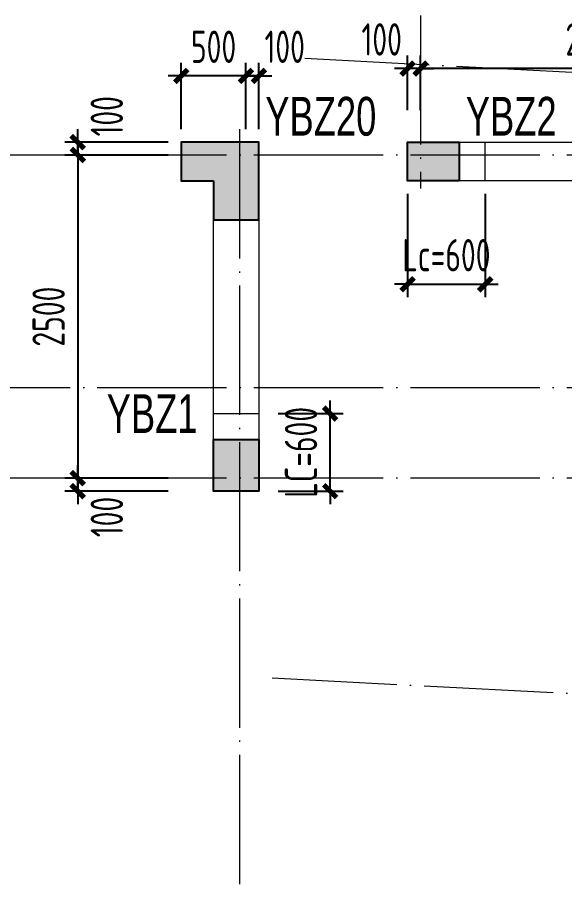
# Model space of a CAD drawing. Extents: x 5874492 to 7194610, y -939842 to -279257.
# Drawn here: x 6322928 to 6327159, y -471418 to -464724 of the extents above; entities that cross this region are included whole.
import ezdxf

# ---------------------------------------------------------------- set-up
doc = ezdxf.new("R2010")
doc.units = 0
doc.header["$LTSCALE"] = 1000
doc.linetypes.add('DOTE', pattern=[2.42, 2, -0.2, 0.02, -0.2])
for name, color, linetype, lineweight in [('A-轴线-塔楼', 1, 'DOTE', 9), ('S-基础-HATCH', 251, 'Continuous', 20), ('S-墙柱-DIM', 3, 'Continuous', 20), ('S-墙柱-Lc填充', 8, 'Continuous', 20), ('S-墙柱-WALL', 6, 'Continuous', 20), ('S-轴网-轴线', 1, 'DOTE', 9), ('S-通用-TEXT', 7, 'Continuous', 20)]:
    doc.layers.add(name, color=color, linetype=linetype, lineweight=lineweight)
doc.layers.add('COLU_TH', color=5, linetype='Continuous')
doc.styles.add('BW_Dim', font='Bweng.shx', dxfattribs={"width": 0.7, "bigfont": 'hztxt.shx'})
doc.styles.add('TSSD_Dimension', font='tssdeng.shx', dxfattribs={"width": 0.7, "bigfont": 'tssdchn.shx'})
doc.dimstyles.new('TSSD_100_100', dxfattribs={"dimtxt": 250, "dimasz": 100, "dimexe": 100, "dimexo": 100, "dimgap": 100, "dimtad": 1, "dimdec": 0, "dimzin": 0, "dimdsep": 46, "dimtxsty": 'TSSD_Dimension', "dimblk": 'ARCHTICK', "dimcen": 0, "dimdle": 100, "dimclrt": 7, "dimadec": 0, "dimazin": 0, "dimtfac": 1, "dimtdec": 0, "dimtix": 1, "dimtmove": 2, "dimatfit": 0, "dimfxl": 0, "dimtolj": 1, "dimtzin": 0, "dimarcsym": 0})

# ---------------------------------------------------------------- blocks, each defined once
blk = doc.blocks.new('_ArchTick')
at = {"color": 0, "linetype": 'ByBlock', "const_width": 0.4}
blk.add_lwpolyline([(-0.5, -0.5), (0.5, 0.5)], dxfattribs=at)
blk = doc.blocks.new('*D1963')
at = {"layer": 'Defpoints', "color": 0, "transparency": 16777216}
for p in [(6325944.5, -465120), (6325944.5, -465542.8), (6326044.5, -465542.8)]:
    blk.add_point(p, dxfattribs=at)
at = {"layer": 'S-墙柱-DIM', "color": 0, "lineweight": -2, "transparency": 16777216}
for p, q in [((6325944.5, -465442.8), (6325944.5, -465020)), ((6326044.5, -465442.8), (6326044.5, -465020)), ((6325944.5, -465120), (6325844.5, -465120)), ((6326044.5, -465120), (6325944.5, -465120)), ((6326044.5, -465120), (6326144.5, -465120))]:
    blk.add_line(p, q, dxfattribs=at)
at = {"layer": 'S-墙柱-DIM', "color": 0, "lineweight": -2, "transparency": 16777216, "xscale": 100, "yscale": 100, "zscale": 100}
blk.add_blockref('_ArchTick', (6325944.5, -465120), dxfattribs=at)
at = {"layer": 'S-墙柱-DIM', "color": 0, "lineweight": -2, "transparency": 16777216, "xscale": 100, "yscale": 100, "zscale": 100, "rotation": 180}
blk.add_blockref('_ArchTick', (6326044.5, -465120), dxfattribs=at)
at = {"layer": 'S-墙柱-DIM', "color": 7, "transparency": 16777216, "insert": (6325744.5, -464895), "char_height": 250, "attachment_point": 5, "style": 'TSSD_Dimension'}
blk.add_mtext('\\A1;100', dxfattribs=at)
blk = doc.blocks.new('*D1964')
at = {"layer": 'Defpoints', "color": 0, "transparency": 16777216}
for p in [(6326044.5, -465120), (6326044.5, -465542.8), (6328744.5, -465542.8)]:
    blk.add_point(p, dxfattribs=at)
at = {"layer": 'S-墙柱-DIM', "color": 0, "lineweight": -2, "transparency": 16777216}
for p, q in [((6326044.5, -465442.8), (6326044.5, -465020)), ((6328744.5, -465442.8), (6328744.5, -465020)), ((6328844.5, -465120), (6325944.5, -465120))]:
    blk.add_line(p, q, dxfattribs=at)
at = {"layer": 'S-墙柱-DIM', "color": 0, "lineweight": -2, "transparency": 16777216, "xscale": 100, "yscale": 100, "zscale": 100, "rotation": 180}
blk.add_blockref('_ArchTick', (6326044.5, -465120), dxfattribs=at)
at = {"layer": 'S-墙柱-DIM', "color": 0, "lineweight": -2, "transparency": 16777216, "xscale": 100, "yscale": 100, "zscale": 100}
blk.add_blockref('_ArchTick', (6328744.5, -465120), dxfattribs=at)
at = {"layer": 'S-墙柱-DIM', "color": 7, "transparency": 16777216, "insert": (6327394.5, -464895), "char_height": 250, "attachment_point": 5, "style": 'TSSD_Dimension'}
blk.add_mtext('\\A1;2700', dxfattribs=at)
blk = doc.blocks.new('*D1969')
at = {"layer": 'Defpoints', "color": 0, "transparency": 16777216}
for p in [(6323394.5, -468289.2), (6324194.5, -468289.2), (6324194.5, -468389.2)]:
    blk.add_point(p, dxfattribs=at)
at = {"layer": 'S-墙柱-DIM', "color": 0, "lineweight": -2, "transparency": 16777216}
for p, q in [((6323394.5, -468289.2), (6323394.5, -468189.2)), ((6324094.5, -468289.2), (6323294.5, -468289.2)), ((6323394.5, -468389.2), (6323394.5, -468289.2)), ((6324094.5, -468389.2), (6323294.5, -468389.2)), ((6323394.5, -468389.2), (6323394.5, -468489.2))]:
    blk.add_line(p, q, dxfattribs=at)
at = {"layer": 'S-墙柱-DIM', "color": 0, "lineweight": -2, "transparency": 16777216, "xscale": 100, "yscale": 100, "zscale": 100}
for p, rotation in [((6323394.5, -468289.2), 270), ((6323394.5, -468389.2), 90)]:
    blk.add_blockref('_ArchTick', p, dxfattribs=dict(at, rotation=rotation))
at = {"layer": 'S-墙柱-DIM', "color": 7, "transparency": 16777216, "insert": (6323619.5, -468589.2), "char_height": 250, "attachment_point": 5, "rotation": 90, "style": 'TSSD_Dimension'}
blk.add_mtext('\\A1;100', dxfattribs=at)
blk = doc.blocks.new('*D1970')
at = {"layer": 'Defpoints', "color": 0, "transparency": 16777216}
for p in [(6324194.5, -465789.2), (6323394.5, -468289.2), (6324194.5, -468289.2)]:
    blk.add_point(p, dxfattribs=at)
at = {"layer": 'S-墙柱-DIM', "color": 0, "lineweight": -2, "transparency": 16777216}
for p, q in [((6323394.5, -465689.2), (6323394.5, -468389.2)), ((6324094.5, -465789.2), (6323294.5, -465789.2)), ((6324094.5, -468289.2), (6323294.5, -468289.2))]:
    blk.add_line(p, q, dxfattribs=at)
at = {"layer": 'S-墙柱-DIM', "color": 0, "lineweight": -2, "transparency": 16777216, "xscale": 100, "yscale": 100, "zscale": 100}
for p, rotation in [((6323394.5, -465789.2), 90), ((6323394.5, -468289.2), 270)]:
    blk.add_blockref('_ArchTick', p, dxfattribs=dict(at, rotation=rotation))
at = {"layer": 'S-墙柱-DIM', "color": 7, "transparency": 16777216, "insert": (6323169.5, -467039.2), "char_height": 250, "attachment_point": 5, "rotation": 90, "style": 'TSSD_Dimension'}
blk.add_mtext('\\A1;2500', dxfattribs=at)
blk = doc.blocks.new('*D1971')
at = {"layer": 'Defpoints', "color": 0, "transparency": 16777216}
for p in [(6323394.5, -465689.2), (6324194.5, -465689.2), (6324194.5, -465789.2)]:
    blk.add_point(p, dxfattribs=at)
at = {"layer": 'S-墙柱-DIM', "color": 0, "lineweight": -2, "transparency": 16777216}
for p, q in [((6323394.5, -465689.2), (6323394.5, -465589.2)), ((6324094.5, -465689.2), (6323294.5, -465689.2)), ((6323394.5, -465789.2), (6323394.5, -465689.2)), ((6324094.5, -465789.2), (6323294.5, -465789.2)), ((6323394.5, -465789.2), (6323394.5, -465889.2))]:
    blk.add_line(p, q, dxfattribs=at)
at = {"layer": 'S-墙柱-DIM', "color": 0, "lineweight": -2, "transparency": 16777216, "xscale": 100, "yscale": 100, "zscale": 100}
for p, rotation in [((6323394.5, -465689.2), 270), ((6323394.5, -465789.2), 90)]:
    blk.add_blockref('_ArchTick', p, dxfattribs=dict(at, rotation=rotation))
at = {"layer": 'S-墙柱-DIM', "color": 7, "transparency": 16777216, "insert": (6323619.5, -465489.2), "char_height": 250, "attachment_point": 5, "rotation": 90, "style": 'TSSD_Dimension'}
blk.add_mtext('\\A1;100', dxfattribs=at)
blk = doc.blocks.new('*D1972')
at = {"layer": 'Defpoints', "color": 0, "transparency": 16777216}
for p in [(6324694.5, -465176.7), (6324694.5, -465689.2), (6324794.5, -465689.2)]:
    blk.add_point(p, dxfattribs=at)
at = {"layer": 'S-墙柱-DIM', "color": 0, "lineweight": -2, "transparency": 16777216}
for p, q in [((6324694.5, -465589.2), (6324694.5, -465076.7)), ((6324794.5, -465589.2), (6324794.5, -465076.7)), ((6324694.5, -465176.7), (6324594.5, -465176.7)), ((6324794.5, -465176.7), (6324694.5, -465176.7)), ((6324794.5, -465176.7), (6324894.5, -465176.7))]:
    blk.add_line(p, q, dxfattribs=at)
at = {"layer": 'S-墙柱-DIM', "color": 0, "lineweight": -2, "transparency": 16777216, "xscale": 100, "yscale": 100, "zscale": 100}
blk.add_blockref('_ArchTick', (6324694.5, -465176.7), dxfattribs=at)
at = {"layer": 'S-墙柱-DIM', "color": 0, "lineweight": -2, "transparency": 16777216, "xscale": 100, "yscale": 100, "zscale": 100, "rotation": 180}
blk.add_blockref('_ArchTick', (6324794.5, -465176.7), dxfattribs=at)
at = {"layer": 'S-墙柱-DIM', "color": 7, "transparency": 16777216, "insert": (6324994.5, -464951.7), "char_height": 250, "attachment_point": 5, "style": 'TSSD_Dimension'}
blk.add_mtext('\\A1;100', dxfattribs=at)
blk = doc.blocks.new('*D1973')
at = {"layer": 'Defpoints', "color": 0, "transparency": 16777216}
for p in [(6324194.5, -465176.7), (6324194.5, -465689.2), (6324694.5, -465689.2)]:
    blk.add_point(p, dxfattribs=at)
at = {"layer": 'S-墙柱-DIM', "color": 0, "lineweight": -2, "transparency": 16777216}
for p, q in [((6324194.5, -465589.2), (6324194.5, -465076.7)), ((6324694.5, -465589.2), (6324694.5, -465076.7)), ((6324194.5, -465176.7), (6324094.5, -465176.7)), ((6324694.5, -465176.7), (6324194.5, -465176.7)), ((6324694.5, -465176.7), (6324794.5, -465176.7))]:
    blk.add_line(p, q, dxfattribs=at)
at = {"layer": 'S-墙柱-DIM', "color": 0, "lineweight": -2, "transparency": 16777216, "xscale": 100, "yscale": 100, "zscale": 100}
blk.add_blockref('_ArchTick', (6324194.5, -465176.7), dxfattribs=at)
at = {"layer": 'S-墙柱-DIM', "color": 0, "lineweight": -2, "transparency": 16777216, "xscale": 100, "yscale": 100, "zscale": 100, "rotation": 180}
blk.add_blockref('_ArchTick', (6324694.5, -465176.7), dxfattribs=at)
at = {"layer": 'S-墙柱-DIM', "color": 7, "transparency": 16777216, "insert": (6324444.5, -464951.7), "char_height": 250, "attachment_point": 5, "style": 'TSSD_Dimension'}
blk.add_mtext('\\A1;500', dxfattribs=at)
blk = doc.blocks.new('*D1993')
at = {"layer": 'Defpoints', "color": 0, "transparency": 16777216}
for p in [(6325944.5, -465989.2), (6326544.5, -465989.2), (6326544.5, -466789.2)]:
    blk.add_point(p, dxfattribs=at)
at = {"layer": 'S-墙柱-DIM', "color": 0, "lineweight": -2, "transparency": 16777216}
for p, q in [((6325944.5, -466089.2), (6325944.5, -466889.2)), ((6326544.5, -466089.2), (6326544.5, -466889.2)), ((6325944.5, -466789.2), (6325844.5, -466789.2)), ((6325944.5, -466789.2), (6326544.5, -466789.2)), ((6326544.5, -466789.2), (6326644.5, -466789.2))]:
    blk.add_line(p, q, dxfattribs=at)
at = {"layer": 'S-墙柱-DIM', "color": 0, "lineweight": -2, "transparency": 16777216, "xscale": 100, "yscale": 100, "zscale": 100}
blk.add_blockref('_ArchTick', (6325944.5, -466789.2), dxfattribs=at)
at = {"layer": 'S-墙柱-DIM', "color": 0, "lineweight": -2, "transparency": 16777216, "xscale": 100, "yscale": 100, "zscale": 100, "rotation": 180}
blk.add_blockref('_ArchTick', (6326544.5, -466789.2), dxfattribs=at)
at = {"layer": 'S-墙柱-DIM', "color": 7, "transparency": 16777216, "insert": (6326244.5, -466564.2), "char_height": 250, "attachment_point": 5, "style": 'TSSD_Dimension'}
blk.add_mtext('\\A1;Lc=600', dxfattribs=at)
blk = doc.blocks.new('*D1994')
at = {"layer": 'Defpoints', "color": 0, "transparency": 16777216}
for p in [(6324844.5, -467789.2), (6325345.8, -467789.2), (6324844.5, -468389.2)]:
    blk.add_point(p, dxfattribs=at)
at = {"layer": 'S-墙柱-DIM', "color": 0, "lineweight": -2, "transparency": 16777216}
for p, q in [((6325345.8, -467789.2), (6325345.8, -467689.2)), ((6324944.5, -467789.2), (6325445.8, -467789.2)), ((6325345.8, -468389.2), (6325345.8, -467789.2)), ((6324944.5, -468389.2), (6325445.8, -468389.2)), ((6325345.8, -468389.2), (6325345.8, -468489.2))]:
    blk.add_line(p, q, dxfattribs=at)
at = {"layer": 'S-墙柱-DIM', "color": 0, "lineweight": -2, "transparency": 16777216, "xscale": 100, "yscale": 100, "zscale": 100}
for p, rotation in [((6325345.8, -467789.2), 270), ((6325345.8, -468389.2), 90)]:
    blk.add_blockref('_ArchTick', p, dxfattribs=dict(at, rotation=rotation))
at = {"layer": 'S-墙柱-DIM', "color": 7, "transparency": 16777216, "insert": (6325120.8, -468089.2), "char_height": 250, "attachment_point": 5, "rotation": 90, "style": 'TSSD_Dimension'}
blk.add_mtext('\\A1;LC=600', dxfattribs=at)
blk = doc.blocks.new('A$C3FF375C5')
at = {"layer": 'A-轴线-塔楼', "linetype": 'DOTE', "ltscale": 0.5}
for p, q in [((38400, 18440.3), (38400, 9840.2)), ((37000, 10300), (37000, -8548.9)), ((59891.4, 10100), (-2283.6, 10100)), ((59891.4, 8300), (-2283.6, 8300)), ((59891.4, 7600), (-2283.6, 7600))]:
    blk.add_line(p, q, dxfattribs=at)
at = {"layer": 'A-轴线-塔楼', "ltscale": 0.5}
for p, q in [((55384.8, 9911.3), (37505, 10846.4)), ((55134.1, 5117.9), (37254.3, 6053))]:
    blk.add_line(p, q, dxfattribs=at)

msp = doc.modelspace()

# ---------------------------------------------------------------- hatches: boundary and pattern name
at = {"layer": 'S-基础-HATCH'}
h = msp.add_hatch(color=256, dxfattribs=at)
h.paths.add_polyline_path([(6328994.5, -466659.2), (6328644.5, -466659.2), (6328644.5, -466189.2), (6328494.5, -466189.2), (6328494.5, -465989.2), (6328344.5, -465989.2), (6328344.5, -465689.2), (6328644.5, -465689.2), (6328644.5, -465389.2), (6328994.5, -465389.2)])
h.paths.add_polyline_path([(6293494.5, -466659.2), (6293844.5, -466659.2), (6293844.5, -466189.2), (6293994.5, -466189.2), (6293994.5, -465989.2), (6294144.5, -465989.2), (6294144.5, -465689.2), (6293844.5, -465689.2), (6293844.5, -465389.2), (6293494.5, -465389.2)])
h.paths.add_polyline_path([(6300644.5, -463139.2), (6300644.5, -463439.2), (6300944.5, -463439.2), (6300944.5, -463364.2), (6301144.5, -463364.2), (6301144.5, -462864.2), (6300944.5, -462864.2), (6300944.5, -462639.2), (6300644.5, -462639.2), (6300644.5, -462939.2), (6300344.5, -462939.2), (6300344.5, -463139.2)])
h.paths.add_polyline_path([(6314194.5, -464389.2), (6313894.5, -464389.2), (6313894.5, -463489.2), (6313594.5, -463489.2), (6313594.5, -463189.2), (6314394.6, -463189.2), (6314394.6, -463689.2), (6314194.5, -463689.2)])
h.paths.add_polyline_path([(6308294.5, -464389.2), (6308594.5, -464389.2), (6308594.5, -463489.2), (6308894.5, -463489.2), (6308894.5, -463189.2), (6308094.5, -463189.2), (6308094.5, -463689.2), (6308294.5, -463689.2)])
h.paths.add_polyline_path([(6311794.5, -463289.2), (6312294.5, -463289.2), (6312294.5, -462889.2), (6312494.5, -462889.2), (6312494.5, -463189.2), (6312794.5, -463189.2), (6312794.5, -463489.2), (6311794.5, -463489.2)])
h.paths.add_polyline_path([(6310694.5, -463289.2), (6310194.5, -463289.2), (6310194.5, -462889.2), (6309994.5, -462889.2), (6309994.5, -463189.2), (6309694.5, -463189.2), (6309694.5, -463489.2), (6310694.5, -463489.2)])
h.paths.add_polyline_path([(6312494.5, -461889.2), (6312294.5, -461889.2), (6312294.5, -461189.2), (6311994.5, -461189.2), (6311994.5, -460989.2), (6312894.5, -460989.2), (6312894.5, -461589.2), (6312494.5, -461589.2)])
h.paths.add_polyline_path([(6309994.5, -461889.2), (6310194.5, -461889.2), (6310194.5, -461189.2), (6310494.5, -461189.2), (6310494.5, -460989.2), (6309594.5, -460989.2), (6309594.5, -461589.2), (6309994.5, -461589.2)])
h.paths.add_polyline_path([(6320544.5, -464339.2), (6320844.5, -464339.2), (6320844.5, -463439.2), (6321144.5, -463439.2), (6321144.5, -463239.2), (6320844.5, -463239.2), (6320844.5, -462939.2), (6320544.5, -462939.2), (6320544.5, -463239.2), (6320344.5, -463239.2), (6320344.5, -463739.2), (6320544.5, -463739.2)])
h.paths.add_polyline_path([(6323344.5, -462789.2), (6323544.5, -462789.2), (6323544.5, -463439.2), (6323044.5, -463439.2), (6323044.5, -463239.2), (6323344.5, -463239.2)])
h.paths.add_polyline_path([(6325544.5, -475739.2), (6324794.5, -475739.2), (6324794.5, -475589.2), (6324794.5, -475289.2), (6324444.5, -475289.2), (6324444.5, -475589.2), (6324444.5, -475739.2), (6323744.5, -475739.2), (6323744.5, -476089.2), (6325544.5, -476089.2)])
h.paths.add_polyline_path([(6317044.5, -475739.2), (6317769.5, -475739.2), (6317769.5, -475589.2), (6317769.5, -475239.2), (6318119.5, -475239.2), (6318119.5, -475589.2), (6318119.5, -475739.2), (6318844.5, -475739.2), (6318844.5, -476089.2), (6317044.5, -476089.2)])
h.paths.add_polyline_path([(6310344.5, -475739.2), (6311069.5, -475739.2), (6311069.5, -475589.2), (6311069.5, -475239.2), (6311419.5, -475239.2), (6311419.5, -475589.2), (6311419.5, -475739.2), (6312144.5, -475739.2), (6312144.5, -476089.2), (6310344.5, -476089.2)])
h.paths.add_polyline_path([(6324444.5, -472639.2), (6324444.5, -472039.2), (6324794.5, -472039.2), (6324794.5, -472639.2)])
h.paths.add_polyline_path([(6303644.5, -475739.2), (6304369.5, -475739.2), (6304369.5, -475589.2), (6304369.5, -475239.2), (6304719.5, -475239.2), (6304719.5, -475589.2), (6304719.5, -475589.2), (6304719.5, -475739.2), (6305444.5, -475739.2), (6305444.5, -476089.2), (6303644.5, -476089.2)])
h.paths.add_polyline_path([(6296944.5, -475739.2), (6297694.5, -475739.2), (6297694.5, -475539.2), (6297694.5, -475239.2), (6298044.5, -475239.2), (6298044.5, -475539.2), (6298044.5, -475739.2), (6298744.5, -475739.2), (6298744.5, -476089.2), (6296944.5, -476089.2)])
h.paths.add_polyline_path([(6287894.5, -475789.2), (6287894.5, -475489.2), (6287544.5, -475489.2), (6287544.5, -476389.2), (6288044.5, -476389.2), (6288044.5, -475789.2)])
h.paths.add_polyline_path([(6287894.5, -468489.2), (6288634.5, -468489.2), (6288634.5, -468139.2), (6287544.5, -468139.2), (6287544.5, -468839.2), (6287894.5, -468839.2)])
h.paths.add_polyline_path([(6293494.5, -468489.2), (6293494.5, -468789.2), (6293844.5, -468789.2), (6293844.5, -468139.2), (6292919.5, -468139.2), (6292919.5, -468489.2)])
h.paths.add_polyline_path([(6293844.5, -470589.2), (6293844.5, -471189.2), (6293494.5, -471189.2), (6293494.5, -470589.2)])
h.paths.add_polyline_path([(6293494.5, -472239.2), (6293844.5, -472239.2), (6293844.5, -472839.2), (6293494.5, -472839.2)])
h.paths.add_polyline_path([(6293494.5, -475789.2), (6293244.5, -475789.2), (6293244.5, -476389.2), (6293844.5, -476389.2), (6293844.5, -475489.2), (6293494.5, -475489.2)])
h.paths.add_polyline_path([(6297694.5, -472039.2), (6298044.5, -472039.2), (6298044.5, -472639.2), (6297694.5, -472639.2)])
h.paths.add_polyline_path([(6293494.5, -461389.2), (6293494.5, -461689.2), (6293844.5, -461689.2), (6293844.5, -460639.2), (6293194.5, -460639.2), (6293194.5, -461389.2)])
h.paths.add_polyline_path([(6296144.5, -465689.2), (6296544.5, -465689.2), (6296544.5, -465989.2), (6296144.5, -465989.2)])
h.paths.add_polyline_path([(6300644.5, -460839.2), (6300344.5, -460839.2), (6300344.5, -460539.2), (6301244.5, -460539.2), (6301244.5, -461139.2), (6300944.5, -461139.2), (6300944.5, -461439.2), (6300644.5, -461439.2)])
h.paths.add_polyline_path([(6300944.5, -464339.2), (6300644.5, -464339.2), (6300644.5, -463939.2), (6300944.5, -463939.2)])
h.paths.add_polyline_path([(6298544.5, -460839.2), (6298544.5, -461339.2), (6298344.5, -461339.2), (6298344.5, -460539.2), (6298844.5, -460539.2), (6298844.5, -460839.2)])
h.paths.add_polyline_path([(6298544.5, -462939.2), (6298544.5, -462439.2), (6298344.5, -462439.2), (6298344.5, -463139.2), (6298844.5, -463139.2), (6298844.5, -462939.2)])
h.paths.add_polyline_path([(6300619.5, -465989.2), (6300619.5, -465689.2), (6301019.5, -465689.2), (6301019.5, -465989.2)])
h.paths.add_polyline_path([(6302244.5, -465989.2), (6302244.5, -466329.2), (6302744.5, -466329.2), (6302744.5, -465689.2), (6301944.5, -465689.2), (6301944.5, -465989.2)])
h.paths.add_polyline_path([(6298044.5, -468389.2), (6297694.5, -468389.2), (6297694.5, -467989.2), (6298044.5, -467989.2)])
h.paths.add_polyline_path([(6298044.5, -465989.2), (6298294.5, -465989.2), (6298294.5, -465689.2), (6297694.5, -465689.2), (6297694.5, -466289.2), (6298044.5, -466289.2)])
h.paths.add_polyline_path([(6301594.5, -470189.2), (6301244.5, -470189.2), (6301244.5, -469789.2), (6301594.5, -469789.2)])
h.paths.add_polyline_path([(6301594.5, -467789.2), (6302494.5, -467789.2), (6302494.5, -467489.2), (6301244.5, -467489.2), (6301244.5, -468089.2), (6301594.5, -468089.2)])
h.paths.add_polyline_path([(6307494.5, -467789.2), (6307494.5, -468089.2), (6307844.5, -468089.2), (6307844.5, -467489.2), (6306594.5, -467489.2), (6306594.5, -467789.2)])
h.paths.add_polyline_path([(6307844.5, -469789.2), (6307844.5, -470189.2), (6307494.5, -470189.2), (6307494.5, -469789.2)])
h.paths.add_polyline_path([(6305044.5, -467489.2), (6305044.5, -467689.2), (6304719.5, -467689.2), (6304719.5, -467989.2), (6304369.5, -467989.2), (6304369.5, -467689.2), (6304044.5, -467689.2), (6304044.5, -467489.2)])
h.paths.add_polyline_path([(6304719.5, -470189.2), (6304369.5, -470189.2), (6304369.5, -469789.2), (6304719.5, -469789.2)])
h.paths.add_polyline_path([(6301594.5, -474289.2), (6301244.5, -474289.2), (6301244.5, -473889.2), (6301594.5, -473889.2)])
h.paths.add_polyline_path([(6301594.5, -472089.2), (6301844.5, -472089.2), (6301844.5, -471789.2), (6301244.5, -471789.2), (6301244.5, -472389.2), (6301594.5, -472389.2)])
h.paths.add_polyline_path([(6307494.5, -472089.2), (6307494.5, -472389.2), (6307844.5, -472389.2), (6307844.5, -471789.2), (6307244.5, -471789.2), (6307244.5, -472089.2)])
h.paths.add_polyline_path([(6307844.5, -473889.2), (6307844.5, -474289.2), (6307494.5, -474289.2), (6307494.5, -473889.2)])
h.paths.add_polyline_path([(6304369.5, -471389.2), (6304719.5, -471389.2), (6304719.5, -471989.2), (6304369.5, -471989.2)])
h.paths.add_polyline_path([(6311069.5, -472039.2), (6311419.5, -472039.2), (6311419.5, -472639.2), (6311069.5, -472639.2)])
h.paths.add_polyline_path([(6320894.5, -467789.2), (6320894.5, -468089.2), (6321244.5, -468089.2), (6321244.5, -467489.2), (6319994.5, -467489.2), (6319994.5, -467789.2)])
h.paths.add_polyline_path([(6321244.5, -469789.2), (6321244.5, -470189.2), (6320894.5, -470189.2), (6320894.5, -469789.2)])
h.paths.add_polyline_path([(6320894.5, -472089.2), (6320894.5, -472389.2), (6321244.5, -472389.2), (6321244.5, -471789.2), (6320644.5, -471789.2), (6320644.5, -472089.2)])
h.paths.add_polyline_path([(6321244.5, -473889.2), (6321244.5, -474289.2), (6320894.5, -474289.2), (6320894.5, -473889.2)])
h.paths.add_polyline_path([(6318444.5, -467489.2), (6318444.5, -467689.2), (6318119.5, -467689.2), (6318119.5, -467989.2), (6317769.5, -467989.2), (6317769.5, -467689.2), (6317444.5, -467689.2), (6317444.5, -467489.2)])
h.paths.add_polyline_path([(6318119.5, -470189.2), (6317769.5, -470189.2), (6317769.5, -469789.2), (6318119.5, -469789.2)])
h.paths.add_polyline_path([(6314994.5, -470189.2), (6314644.5, -470189.2), (6314644.5, -469789.2), (6314994.5, -469789.2)])
h.paths.add_polyline_path([(6314994.5, -467789.2), (6315894.5, -467789.2), (6315894.5, -467489.2), (6314644.5, -467489.2), (6314644.5, -468089.2), (6314994.5, -468089.2)])
h.paths.add_polyline_path([(6317769.5, -471389.2), (6318119.5, -471389.2), (6318119.5, -471989.2), (6317769.5, -471989.2)])
h.paths.add_polyline_path([(6314994.5, -474289.2), (6314644.5, -474289.2), (6314644.5, -473889.2), (6314994.5, -473889.2)])
h.paths.add_polyline_path([(6314994.5, -472089.2), (6315244.5, -472089.2), (6315244.5, -471789.2), (6314644.5, -471789.2), (6314644.5, -472389.2), (6314994.5, -472389.2)])
h.paths.add_polyline_path([(6328994.5, -475789.2), (6328994.5, -475489.2), (6328644.5, -475489.2), (6328644.5, -476389.2), (6329244.5, -476389.2), (6329244.5, -475789.2)])
h.paths.add_polyline_path([(6328644.5, -472839.2), (6328644.5, -472239.2), (6328994.5, -472239.2), (6328994.5, -472839.2)])
h.paths.add_polyline_path([(6328994.5, -471189.2), (6328644.5, -471189.2), (6328644.5, -470789.2), (6328994.5, -470789.2)])
h.paths.add_polyline_path([(6328994.5, -468489.2), (6329344.5, -468489.2), (6329344.5, -468139.2), (6328644.5, -468139.2), (6328644.5, -468789.2), (6328994.5, -468789.2)])
h.paths.add_polyline_path([(6328994.3, -461289.2), (6329294.5, -461289.2), (6329294.5, -460639.2), (6328644.5, -460639.2), (6328644.5, -461589.2), (6328994.3, -461589.2)])
h.paths.add_polyline_path([(6326344.5, -465989.2), (6325944.5, -465989.2), (6325944.5, -465689.2), (6326344.5, -465689.2)])
h.paths.add_polyline_path([(6324444.5, -465989.2), (6324444.5, -466289.2), (6324794.5, -466289.2), (6324794.5, -465689.2), (6324194.5, -465689.2), (6324194.5, -465989.2)])
h.paths.add_polyline_path([(6324794.5, -467989.2), (6324794.5, -468389.2), (6324444.5, -468389.2), (6324444.5, -467989.2)])
h.paths.add_polyline_path([(6320844.5, -461239.2), (6321144.5, -461239.2), (6321144.5, -460939.2), (6320244.5, -460939.2), (6320244.5, -461539.2), (6320544.5, -461539.2), (6320544.5, -461839.2), (6320844.5, -461839.2)])
h.paths.add_polyline_path([(6323344.5, -461239.2), (6323344.5, -461689.2), (6323544.5, -461689.2), (6323544.5, -460639.2), (6323044.5, -460639.2), (6323044.5, -460939.2), (6322744.5, -460939.2), (6322744.5, -461239.2)])
h.paths.add_polyline_path([(6320244.5, -465989.2), (6320544.5, -465989.2), (6320544.5, -465689.2), (6319744.5, -465689.2), (6319744.5, -466329.2), (6320244.5, -466329.2)])
h.paths.add_polyline_path([(6321594.5, -465689.2), (6321869.5, -465689.2), (6321869.5, -465989.2), (6321594.5, -465989.2)])
h.paths.add_polyline_path([(6313894.5, -465989.2), (6313894.5, -465689.2), (6314294.5, -465689.2), (6314294.5, -465989.2)])
h.paths.add_polyline_path([(6315644.5, -465989.2), (6315644.5, -466329.2), (6316144.5, -466329.2), (6316144.5, -465689.2), (6315344.5, -465689.2), (6315344.5, -465989.2)])
h.paths.add_polyline_path([(6311694.5, -465689.2), (6311694.5, -465989.2), (6311419.5, -465989.2), (6311419.5, -466289.2), (6311069.5, -466289.2), (6311069.5, -465989.2), (6310994.5, -465989.2), (6310994.5, -465689.2)])
h.paths.add_polyline_path([(6311419.5, -468389.2), (6311069.5, -468389.2), (6311069.5, -467989.2), (6311419.5, -467989.2)])
h.paths.add_polyline_path([(6306844.5, -465989.2), (6307144.5, -465989.2), (6307144.5, -465689.2), (6306344.5, -465689.2), (6306344.5, -466329.2), (6306844.5, -466329.2)])
h.paths.add_polyline_path([(6308194.5, -465689.2), (6308594.5, -465689.2), (6308594.5, -465989.2), (6308194.5, -465989.2)])
h.paths.add_polyline_path([(6334594.5, -468489.2), (6334444.5, -468489.2), (6333854.5, -468489.2), (6333854.5, -468139.2), (6334944.5, -468139.2), (6334944.5, -468989.2), (6334594.5, -468989.2)])
h.paths.add_polyline_path([(6334594.5, -475789.2), (6334444.5, -475789.2), (6334444.5, -476389.2), (6334944.5, -476389.2), (6334944.5, -475489.2), (6334594.5, -475489.2)])

# ---------------------------------------------------------------- linework, layer by layer
at = {"layer": 'COLU_TH'}
for points in [[(6324444.5, -465989.2), (6324444.5, -466289.2), (6324794.5, -466289.2), (6324794.5, -465689.2), (6324194.5, -465689.2), (6324194.5, -465989.2)], [(6326344.5, -465989.2), (6325944.5, -465989.2), (6325944.5, -465689.2), (6326344.5, -465689.2)], [(6324794.5, -467989.2), (6324794.5, -468389.2), (6324444.5, -468389.2), (6324444.5, -467989.2)]]:
    msp.add_lwpolyline(points, close=True, dxfattribs=at)
at = {"layer": 'S-墙柱-Lc填充'}
for p, q in [((6326544.5, -465989.2), (6326544.5, -465689.2)), ((6324444.5, -467789.2), (6324794.5, -467789.2))]:
    msp.add_line(p, q, dxfattribs=at)
at = {"layer": 'S-墙柱-WALL'}
msp.add_lwpolyline([(6328494.3, -465989.2), (6325944.5, -465989.2), (6325944.5, -465689.2), (6326044.5, -465689.2), (6328644.5, -465689.2), (6328644.5, -460639.2), (6329294.5, -460639.2), (6329294.5, -461289.2), (6328994.3, -461289.2), (6328994.5, -466659.2), (6328644.5, -466659.2), (6328644.5, -466189.2)], dxfattribs=at)
msp.add_lwpolyline([(6324444.5, -468389.2), (6324444.5, -465989.2), (6324194.5, -465989.2), (6324194.5, -465689.2), (6324794.5, -465689.2), (6324794.5, -468389.2)], close=True, dxfattribs=at)

# ---------------------------------------------------------------- block references
at = {"layer": 'S-轴网-轴线', "ltscale": 0.2}
msp.add_blockref('A$C3FF375C5', (6287644.5, -475889.2), dxfattribs=at)

# ---------------------------------------------------------------- texts
at = {"layer": 'S-通用-TEXT', "style": 'BW_Dim', "width": 0.7}
msp.add_text('YBZ20', height=300, dxfattribs=at).set_placement((6324844.5, -465639.2))
at = {"layer": 'S-通用-TEXT', "color": 6, "style": 'BW_Dim', "width": 0.7}
for s, p in [('YBZ2', (6326394.5, -465639.2)), ('YBZ1', (6323618.5, -467939.2))]:
    msp.add_text(s, height=300, dxfattribs=at).set_placement(p)

# ---------------------------------------------------------------- dimensions: what is measured, and where the dimension line sits
at = {"layer": 'S-墙柱-DIM'}
for base, p1, p2, angle, picture, middle in [((6325944.5, -465120), (6326044.5, -465542.8), (6325944.5, -465542.8), 180, '*D1963', (6325744.5, -464895)), ((6324694.5, -465176.7), (6324794.5, -465689.2), (6324694.5, -465689.2), 180, '*D1972', (6324994.5, -464951.7)), ((6323394.5, -465689.2), (6324194.5, -465789.2), (6324194.5, -465689.2), 90, '*D1971', (6323619.5, -465489.2)), ((6323394.5, -468289.2), (6324194.5, -468389.2), (6324194.5, -468289.2), 90, '*D1969', (6323619.5, -468589.2))]:
    dim = msp.add_linear_dim(base=base, p1=p1, p2=p2, angle=angle, dimstyle='TSSD_100_100', dxfattribs=at)
    dim.commit()
    dim.dimension.update_dxf_attribs({"geometry": picture, "text_midpoint": middle, "dimtype": 128})
for base, p1, p2, angle, picture, middle in [((6326044.5, -465120), (6328744.5, -465542.8), (6326044.5, -465542.8), 180, '*D1964', (6327394.5, -464895)), ((6324194.5, -465176.7), (6324694.5, -465689.2), (6324194.5, -465689.2), 180, '*D1973', (6324444.5, -464951.7)), ((6323394.5, -468289.2), (6324194.5, -465789.2), (6324194.5, -468289.2), 90, '*D1970', (6323169.5, -467039.2))]:
    dim = msp.add_linear_dim(base=base, p1=p1, p2=p2, angle=angle, dimstyle='TSSD_100_100', dxfattribs=at)
    dim.commit()
    dim.dimension.update_dxf_attribs({"geometry": picture, "text_midpoint": middle})
dim = msp.add_linear_dim(base=(6326544.5, -466789.2), p1=(6325944.5, -465989.2), p2=(6326544.5, -465989.2), text='Lc=<>', dimstyle='TSSD_100_100', dxfattribs=at)
dim.commit()
dim.dimension.update_dxf_attribs({"geometry": '*D1993', "text_midpoint": (6326244.5, -466564.2)})
dim = msp.add_linear_dim(base=(6325345.8, -467789.2), p1=(6324844.5, -468389.2), p2=(6324844.5, -467789.2), angle=90, text='LC=600', dimstyle='TSSD_100_100', dxfattribs=at)
dim.commit()
dim.dimension.update_dxf_attribs({"geometry": '*D1994', "text_midpoint": (6325120.8, -468089.2)})

doc.saveas('drawing.dxf')
